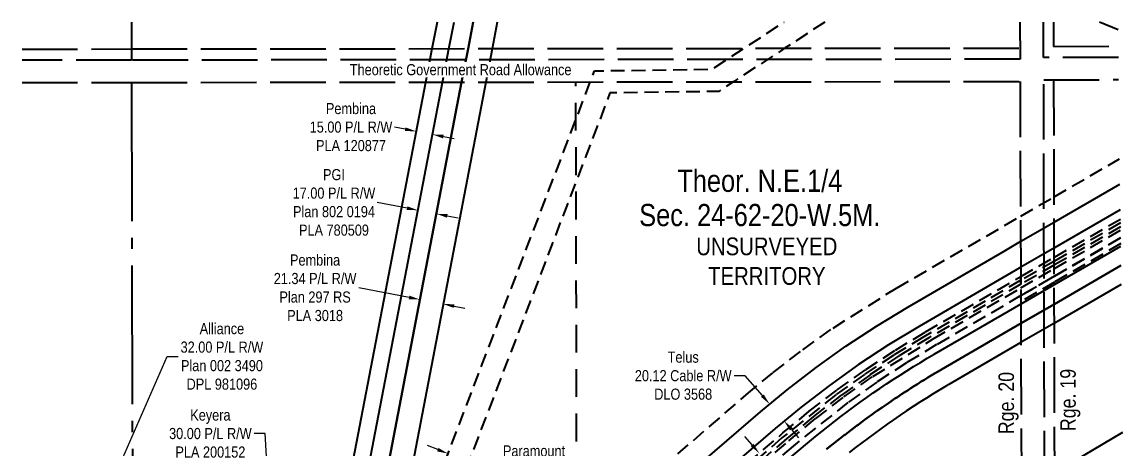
# Model space of a CAD drawing. Extents: x 504647 to 509765, y 6024664 to 6026410.
# Drawn here: x 508741 to 509734, y 6026025 to 6026410 of the extents above; entities that cross this region are included whole.
import ezdxf
from ezdxf.enums import TextEntityAlignment as Align

# ---------------------------------------------------------------- set-up
doc = ezdxf.new("R2010")
doc.units = 0
doc.header["$LTSCALE"] = 5
doc.header["$PDSIZE"] = 0.5
for name, pattern in [('foc-ACCESSROAD', [3.75, 2.5, -1.25]), ('foc-FLOWLINE', [3.75, 2.5, -1.25]), ('foc-LSD', [8, 5, -3]), ('foc-QUARTERLINE', [33, 25, -3, 2, -3]), ('foc-UNSURVEYED', [12.5, 10, -2.5])]:
    doc.linetypes.add(name, pattern=pattern)
doc.layers.get('Defpoints').update_dxf_attribs({"color": 9})
for name, color, linetype in [('C-SYMBOL', 7, 'Continuous'), ('D-TXT', 6, 'Continuous'), ('F-AR', 190, 'foc-ACCESSROAD'), ('F-EZE', 190, 'foc-FLOWLINE'), ('F-RW', 190, 'Continuous'), ('L-ROAD-T', 7, 'Continuous'), ('L-SECQ', 8, 'foc-QUARTERLINE'), ('L-SECTION-LSD', 7, 'foc-LSD'), ('L-UNS-T', 3, 'Continuous'), ('L-USEC', 7, 'foc-UNSURVEYED')]:
    doc.layers.add(name, color=color, linetype=linetype)
for name, color, linetype, lineweight in [('F-AR-T', 190, 'Continuous', 9), ('F-EZE-T', 190, 'Continuous', 9), ('F-RW-T', 190, 'Continuous', 9)]:
    doc.layers.add(name, color=color, linetype=linetype, lineweight=lineweight)
doc.styles.add('175L', font='ARIALN.TTF', dxfattribs={"height": 20})
doc.styles.add('80CG', font='ARIALN.TTF', dxfattribs={"height": 10})
doc.styles.add('80L', font='ARIALN.TTF', dxfattribs={"height": 10})
doc.dimstyles.new('Compass 5 000', dxfattribs={"dimscale": 5, "dimtxt": 9, "dimasz": 2, "dimexe": 0.2, "dimexo": 0.0625, "dimgap": 0.5, "dimtad": 0, "dimtih": 1, "dimtoh": 1, "dimzin": 0, "dimdsep": 46, "dimtxsty": '80CG', "dimcen": 0.1, "dimse1": 1, "dimse2": 1, "dimclrd": 256, "dimclrt": 256, "dimaunit": 1, "dimadec": 4, "dimazin": 0, "dimtfac": 0.06, "dimtofl": 0, "dimtmove": 0, "dimatfit": 1, "dimfxl": 0.2, "dimtolj": 1, "dimtzin": 0, "dimlwd": -1, "dimarcsym": 0})

# ---------------------------------------------------------------- blocks, each defined once
blk = doc.blocks.new('*D421')
at = {"layer": 'Defpoints', "color": 0, "transparency": 16777216}
for p in [(509147.64, 6026078.65), (509166.41, 6026071.46), (509144.21, 6026013.51)]:
    blk.add_point(p, dxfattribs=at)
at = {"layer": 'F-AR-T', "transparency": 16777216}
for p, q in [((509116.1, 6026024.27), (509106.77, 6026027.85)), ((509153.55, 6026009.93), (509162.89, 6026006.35)), ((509162.89, 6026006.35), (509172.89, 6026006.35))]:
    blk.add_line(p, q, dxfattribs=at)
for points in [[(509116.7, 6026025.83), (509115.51, 6026022.71), (509125.44, 6026020.69)], [(509154.14, 6026011.49), (509152.95, 6026008.37), (509144.21, 6026013.51)]]:
    blk.add_solid(points, dxfattribs=at)
at = {"layer": 'F-AR-T', "transparency": 16777216, "insert": (509202.93, 6026006.35), "char_height": 10, "attachment_point": 5, "style": '80CG'}
blk.add_mtext('\\A1;Paramount\\P20.12 A/R\\PLOC 1035', dxfattribs=at)
blk = doc.blocks.new('*D425')
at = {"layer": 'Defpoints', "color": 0, "transparency": 16777216}
for p in [(509410.02, 6026016.34), (508967.28, 6025643.31), (508971.25, 6025638.7)]:
    blk.add_point(p, dxfattribs=at)
at = {"layer": 'F-EZE-T', "transparency": 16777216}
for p, q in [((509399.53, 6026028.53), (509393, 6026036.11)), ((509416.54, 6026008.76), (509437.21, 6025984.74)), ((509437.21, 6025984.74), (509447.21, 6025984.74))]:
    blk.add_line(p, q, dxfattribs=at)
for points in [[(509400.79, 6026029.61), (509398.26, 6026027.44), (509406.05, 6026020.95)], [(509417.8, 6026009.85), (509415.28, 6026007.67), (509410.02, 6026016.34)]]:
    blk.add_solid(points, dxfattribs=at)
at = {"layer": 'F-EZE-T', "transparency": 16777216, "insert": (509500.07, 6025984.74), "char_height": 10, "attachment_point": 5, "style": '80CG'}
blk.add_mtext('\\A1;ATCO\\P6.10 Powerline R/W\\PEZE 2382', dxfattribs=at)
blk = doc.blocks.new('*D443')
at = {"layer": 'Defpoints', "color": 0, "transparency": 16777216}
for p in [(508967.26, 6025923.98), (508861.77, 6025917.91), (508863.5, 6025887.99)]:
    blk.add_point(p, dxfattribs=at)
at = {"layer": 'F-RW-T', "transparency": 16777216}
for p, q in [((508960.66, 6026038.71), (508950.66, 6026038.71)), ((508966.68, 6025933.97), (508960.66, 6026038.71)), ((508969.55, 6025884.08), (508970.13, 6025874.1))]:
    blk.add_line(p, q, dxfattribs=at)
for points in [[(508968.35, 6025934.06), (508965.02, 6025933.87), (508967.26, 6025923.98)], [(508971.22, 6025884.18), (508967.89, 6025883.99), (508968.98, 6025894.06)]]:
    blk.add_solid(points, dxfattribs=at)
at = {"layer": 'F-RW-T', "transparency": 16777216, "insert": (508911.18, 6026038.71), "char_height": 10, "attachment_point": 5, "style": '80CG'}
blk.add_mtext('\\A1;Keyera\\P30.00 P/L R/W\\PPLA 200152', dxfattribs=at)
blk = doc.blocks.new('*D444')
at = {"layer": 'Defpoints', "color": 0, "transparency": 16777216}
for p in [(509388.43, 6026042.23), (509428.41, 6026050.09), (509401.56, 6026026.98)]:
    blk.add_point(p, dxfattribs=at)
at = {"layer": 'F-RW-T', "transparency": 16777216}
for p, q in [((509393.34, 6026090.85), (509383.34, 6026090.85)), ((509408.77, 6026072.92), (509393.34, 6026090.85)), ((509434.94, 6026042.52), (509441.46, 6026034.94))]:
    blk.add_line(p, q, dxfattribs=at)
for points in [[(509410.03, 6026074.01), (509407.5, 6026071.83), (509415.29, 6026065.34)], [(509436.2, 6026043.6), (509433.67, 6026041.43), (509428.41, 6026050.09)]]:
    blk.add_solid(points, dxfattribs=at)
at = {"layer": 'F-RW-T', "transparency": 16777216, "insert": (509337.43, 6026090.85), "char_height": 10, "attachment_point": 5, "style": '80CG'}
blk.add_mtext('\\A1;Telus\\P20.12 Cable R/W\\PDLO 3568', dxfattribs=at)
blk = doc.blocks.new('*D445')
at = {"layer": 'Defpoints', "color": 0, "transparency": 16777216}
for p in [(508779.16, 6025892.88), (508765.56, 6025864.01), (508766.41, 6025863.64)]:
    blk.add_point(p, dxfattribs=at)
at = {"layer": 'F-RW-T', "transparency": 16777216}
for p, q in [((508782.32, 6025902.42), (508872.11, 6026108.22)), ((508872.11, 6026108.22), (508882.11, 6026108.22)), ((508761.56, 6025854.85), (508757.56, 6025845.68))]:
    blk.add_line(p, q, dxfattribs=at)
for points in [[(508780.79, 6025903.09), (508783.84, 6025901.75), (508778.32, 6025893.25)], [(508760.03, 6025855.51), (508763.09, 6025854.18), (508765.56, 6025864.01)]]:
    blk.add_solid(points, dxfattribs=at)
at = {"layer": 'F-RW-T', "transparency": 16777216, "insert": (508921.58, 6026108.22), "char_height": 10, "attachment_point": 5, "style": '80CG'}
blk.add_mtext('\\A1;Alliance\\P32.00 P/L R/W\\PPlan 002 3490\\PDPL 981096', dxfattribs=at)
blk = doc.blocks.new('*D446')
at = {"layer": 'Defpoints', "color": 0, "transparency": 16777216}
for p in [(509111.36, 6026308.24), (509091.89, 6026286.12), (509106.58, 6026283.3)]:
    blk.add_point(p, dxfattribs=at)
at = {"layer": 'F-RW-T', "transparency": 16777216}
for p, q in [((509086.85, 6026312.94), (509077.03, 6026314.83)), ((509121.18, 6026306.36), (509131, 6026304.47))]:
    blk.add_line(p, q, dxfattribs=at)
for points in [[(509087.16, 6026314.58), (509086.53, 6026311.31), (509096.67, 6026311.06)], [(509121.5, 6026308), (509120.87, 6026304.72), (509111.36, 6026308.24)]]:
    blk.add_solid(points, dxfattribs=at)
at = {"layer": 'F-RW-T', "transparency": 16777216, "insert": (509037.94, 6026314.83), "char_height": 10, "attachment_point": 5, "style": '80CG'}
blk.add_mtext('\\A1;Pembina\\P15.00 P/L R/W\\PPLA 120877', dxfattribs=at)
blk = doc.blocks.new('*D447')
at = {"layer": 'Defpoints', "color": 0, "transparency": 16777216}
for p in [(509114.94, 6026236.76), (509094.06, 6026218.08), (509110.74, 6026214.88)]:
    blk.add_point(p, dxfattribs=at)
at = {"layer": 'F-RW-T', "transparency": 16777216}
for p, q in [((509088.44, 6026241.84), (509061.67, 6026246.97)), ((509124.76, 6026234.87), (509134.58, 6026232.99))]:
    blk.add_line(p, q, dxfattribs=at)
for points in [[(509088.75, 6026243.47), (509088.13, 6026240.2), (509098.26, 6026239.95)], [(509125.07, 6026236.51), (509124.44, 6026233.24), (509114.94, 6026236.76)]]:
    blk.add_solid(points, dxfattribs=at)
at = {"layer": 'F-RW-T', "transparency": 16777216, "insert": (509022.59, 6026246.97), "char_height": 10, "attachment_point": 5, "style": '80CG'}
blk.add_mtext('\\A1;PGI\\P17.00 P/L R/W\\PPlan 802 0194\\PPLA 780509', dxfattribs=at)
blk = doc.blocks.new('*D448')
at = {"layer": 'Defpoints', "color": 0, "transparency": 16777216}
for p in [(509121.06, 6026155.47), (509093.8, 6026126.52), (509114.73, 6026122.5)]:
    blk.add_point(p, dxfattribs=at)
at = {"layer": 'F-RW-T', "transparency": 16777216}
for p, q in [((509090.3, 6026161.37), (509045.11, 6026170.04)), ((509130.88, 6026153.58), (509140.7, 6026151.7))]:
    blk.add_line(p, q, dxfattribs=at)
for points in [[(509090.62, 6026163.01), (509089.99, 6026159.73), (509100.12, 6026159.49)], [(509131.19, 6026155.22), (509130.57, 6026151.95), (509121.06, 6026155.47)]]:
    blk.add_solid(points, dxfattribs=at)
at = {"layer": 'F-RW-T', "transparency": 16777216, "insert": (509005.57, 6026170.04), "char_height": 10, "attachment_point": 5, "style": '80CG'}
blk.add_mtext('\\A1;Pembina\\P21.34 P/L R/W\\PPlan 297 RS\\PPLA 3018', dxfattribs=at)

msp = doc.modelspace()

# ---------------------------------------------------------------- linework, layer by layer
at = {"layer": 'F-AR', "flags": 128}
for points in [[(509465.144, 6026409.523), (509429.414, 6026386.177), (509383.084, 6026355.907), (509369.425, 6026346.989), (509271.404, 6026345.616), (509120.988, 6025952.876), (509079.267, 6025937.644), (509061.76, 6025931.254), (509052.272, 6025909.996), (509021.969, 6025842.249), (509016.829, 6025830.752), (509009.905, 6025815.265), (509001.232, 6025795.866), (508988.282, 6025766.9), (508982.935, 6025754.941), (508959.45, 6025724.458), (508936.908, 6025695.201), (508902.083, 6025650.002), (508841.927, 6025571.897), (508825.533, 6025550.648), (508781.09, 6025492.964), (508758.422, 6025463.543), (508749.834, 6025452.398), (508742.378, 6025442.719), (508741.367, 6025441.407)], [(508741.367, 6025474.139), (508766.836, 6025507.229), (508785.089, 6025530.922), (508800.224, 6025550.577), (508804.062, 6025555.564), (508827.047, 6025585.414), (508841.863, 6025604.658), (508917.859, 6025703.358), (508940.389, 6025732.619), (508965.564, 6025765.317), (508969.862, 6025774.929), (508982.819, 6025803.91), (508995.44, 6025832.14), (509002.288, 6025847.46), (509038.514, 6025928.495), (509046.886, 6025947.216), (509060.355, 6025952.123), (509083.68, 6025960.648), (509105.494, 6025968.611), (509253.692, 6026355.551), (509257.508, 6026365.521), (509363.345, 6026366.999), (509392.536, 6026386.076), (509428.404, 6026409.523)]]:
    msp.add_lwpolyline(points, dxfattribs=at)
at = {"layer": 'F-AR'}
for points in [[(508742.149, 6025512.019), (508764.554, 6025531.259), (508776.21, 6025541.267), (508785.089, 6025530.922), (508789.032, 6025526.332), (508812.107, 6025546.193), (508808.325, 6025550.6), (508804.062, 6025555.564), (508799.093, 6025561.353), (508827.047, 6025585.414), (508841.875, 6025598.178), (508902.074, 6025649.988), (508948.724, 6025690.14), (509394.276, 6026073.612), (509418.514, 6026093.752), (509445.197, 6026114.301), (509472.624, 6026133.846), (509529.557, 6026169.817), (509641.786, 6026234.705), (509671.893, 6026252.111), (509730.857, 6026286.202)], [(509731.564, 6026228.499), (509672.015, 6026194.167), (509641.909, 6026176.809), (509554.226, 6026125.819), (509527.172, 6026109.385), (509500.743, 6026091.965), (509474.976, 6026073.581), (509426.479, 6026034.757), (509000.367, 6025668.027), (508864.103, 6025550.752), (508842.004, 6025531.733), (508798.748, 6025494.498), (508791.819, 6025488.535), (508749.83, 6025452.392), (508742.277, 6025445.891)]]:
    msp.add_lwpolyline(points, dxfattribs=at)
at = {"layer": 'F-EZE'}
for points in [[(509731.607, 6026225.006), (509672.023, 6026190.653), (509641.916, 6026173.296), (509641.909, 6026176.809), (509641.901, 6026180.323), (509672.008, 6026197.679), (509731.522, 6026231.992)], [(508742.292, 6025438.055), (508743.906, 6025439.439), (508795.698, 6025484.019), (508802.627, 6025489.984), (508842.02, 6025523.892), (508873.255, 6025550.777), (509006.451, 6025665.417), (509036.642, 6025691.402), (509432.701, 6026032.297), (509456.935, 6026052.297), (509482.369, 6026071.732), (509508.513, 6026090.2), (509562.784, 6026124.136), (509641.923, 6026170.053), (509672.029, 6026187.522), (509731.643, 6026222.109)], [(509731.728, 6026215.116), (509672.044, 6026180.486), (509641.938, 6026163.017), (509565.828, 6026118.856), (509538.569, 6026102.514), (509511.941, 6026085.161), (509485.981, 6026066.823), (509436.402, 6026027.446), (509042.881, 6025688.731), (509012.69, 6025662.746), (508882.626, 6025550.801), (508842.035, 6025515.865), (508806.598, 6025485.362), (508799.672, 6025479.4), (508793.307, 6025473.92), (508778.943, 6025461.556), (508746.581, 6025433.703), (508742.308, 6025430.024)], [(509731.793, 6026209.872), (509672.055, 6026175.21), (509641.949, 6026157.742), (509641.938, 6026163.017), (509672.044, 6026180.485), (509731.728, 6026215.115)], [(508997.449, 6025669.274), (509427.357, 6026039.293), (509451.007, 6026058.824), (509476.22, 6026078.131), (509502.127, 6026096.497), (509528.692, 6026113.898), (509555.878, 6026130.31), (509641.901, 6026180.323), (509641.909, 6026176.809), (509641.916, 6026173.296), (509558.935, 6026125.052), (509531.937, 6026108.755), (509505.558, 6026091.476), (509479.832, 6026073.238), (509454.794, 6026054.066), (509430.958, 6026034.383), (509033.864, 6025692.594)]]:
    msp.add_lwpolyline(points, dxfattribs=at)
at = {"layer": 'F-RW', "flags": 128}
for points in [[(509115.566, 6026409.523), (509110.918, 6026385.307), (509105.131, 6026355.149), (509028.303, 6025954.801), (508963.69, 6025869.182), (508995.44, 6025832.14), (509009.905, 6025815.265), (509045.648, 6025773.566), (509058.653, 6025758.395), (509071.744, 6025743.123), (509076.625, 6025737.426), (509078.484, 6025735.259), (509080.583, 6025732.809), (509082.347, 6025730.752), (509086.315, 6025726.124), (509087.672, 6025724.494)], [(509076.865, 6025138.382), (509135.753, 6025653.774), (509139.556, 6025687.067), (509121.469, 6025709.291), (509111.841, 6025720.753), (509101.431, 6025731.918), (509097.85, 6025736.143), (509093.887, 6025740.767), (509092.124, 6025742.815), (509090.029, 6025745.261), (509088.175, 6025747.439), (509083.318, 6025753.091), (509070.254, 6025768.379), (509057.245, 6025783.583), (509019.233, 6025827.989), (509016.829, 6025830.752), (509002.288, 6025847.46), (508982.867, 6025869.777), (509042.366, 6025948.577), (509120.368, 6026355.19), (509126.17, 6026385.347), (509130.808, 6026409.523)], [(509072.634, 6025101.353), (509135.753, 6025653.774), (509139.556, 6025687.067), (509121.469, 6025709.291), (509111.841, 6025720.753), (509101.431, 6025731.918), (509097.85, 6025736.143), (509093.887, 6025740.767), (509092.124, 6025742.815), (509090.029, 6025745.261), (509088.175, 6025747.439), (509083.318, 6025753.091), (509070.254, 6025768.379), (509057.245, 6025783.583), (509019.233, 6025827.989), (509021.969, 6025842.249), (509038.514, 6025928.495), (509042.366, 6025948.577), (509120.368, 6026355.19), (509126.17, 6026385.347), (509130.808, 6026409.523)], [(509148.106, 6026409.523), (509143.478, 6026385.395), (509137.658, 6026355.237), (509060.355, 6025952.123), (509052.272, 6025909.996), (509037.5, 6025832.924), (509070.146, 6025794.696), (509083.147, 6025779.477), (509096.232, 6025764.2), (509101.041, 6025758.507), (509102.897, 6025756.324), (509104.99, 6025753.883), (509106.751, 6025751.83), (509110.71, 6025747.196), (509114.303, 6025742.939), (509124.209, 6025731.34), (509133.889, 6025719.891), (509157.271, 6025692.515), (509152.625, 6025651.846), (509089.065, 6025095.565)], [(509729.432, 6026402.399), (509712.762, 6026409.523)], [(509080.929, 6025714.875), (509399.542, 6025988.467), (509451.147, 6026031.599), (509456.739, 6026036.193), (509462.371, 6026040.737), (509473.751, 6026049.681), (509479.499, 6026054.08), (509485.284, 6026058.428), (509491.106, 6026062.727), (509496.964, 6026066.976), (509502.859, 6026071.174), (509508.79, 6026075.321), (509514.757, 6026079.417), (509520.758, 6026083.462), (509526.794, 6026087.454), (509532.864, 6026091.396), (509538.967, 6026095.284), (509545.104, 6026099.12), (509551.274, 6026102.903), (509557.476, 6026106.633), (509563.71, 6026110.31), (509641.953, 6026155.714), (509672.06, 6026173.003), (509731.821, 6026207.577)], [(509732.035, 6026190.114), (509672.097, 6026155.437), (509641.99, 6026138.16), (509570.16, 6026096.447), (509567.152, 6026094.667), (509564.089, 6026092.849), (509560.96, 6026090.965), (509558.048, 6026089.203), (509554.799, 6026087.208), (509552.038, 6026085.505), (509548.672, 6026083.398), (509546.061, 6026081.756), (509542.578, 6026079.535), (509540.115, 6026077.956), (509536.519, 6026075.618), (509534.203, 6026074.106), (509530.493, 6026071.649), (509528.322, 6026070.204), (509524.503, 6026067.627), (509522.477, 6026066.254), (509518.548, 6026063.553), (509516.664, 6026062.254), (509512.628, 6026059.428), (509510.887, 6026058.203), (509506.744, 6026055.25), (509505.143, 6026054.104), (509500.898, 6026051.022), (509499.436, 6026049.956), (509495.089, 6026046.744), (509493.763, 6026045.759), (509489.317, 6026042.414), (509488.127, 6026041.514), (509483.583, 6026038.035), (509482.527, 6026037.222), (509477.888, 6026033.605), (509476.964, 6026032.881), (509472.231, 6026029.126), (509471.438, 6026028.494), (509466.613, 6026024.597)], [(509466.613, 6026024.597), (509471.438, 6026028.494), (509472.231, 6026029.126), (509476.964, 6026032.881), (509477.888, 6026033.605), (509482.527, 6026037.222), (509483.583, 6026038.035), (509488.127, 6026041.514), (509489.317, 6026042.414), (509493.763, 6026045.759), (509495.089, 6026046.744), (509499.436, 6026049.956), (509500.898, 6026051.022), (509505.143, 6026054.104), (509506.744, 6026055.25), (509510.887, 6026058.203), (509512.628, 6026059.428), (509516.664, 6026062.254), (509518.548, 6026063.553), (509522.477, 6026066.254), (509524.503, 6026067.627), (509528.322, 6026070.204), (509530.493, 6026071.649), (509534.203, 6026074.106), (509536.519, 6026075.618), (509540.115, 6026077.956), (509542.578, 6026079.535), (509546.061, 6026081.756), (509548.672, 6026083.398), (509552.038, 6026085.505), (509554.799, 6026087.208), (509558.048, 6026089.203), (509560.96, 6026090.965), (509564.089, 6026092.849), (509567.152, 6026094.667), (509570.16, 6026096.447), (509641.99, 6026138.16), (509672.097, 6026155.437), (509732.035, 6026190.114)], [(509732.246, 6026172.926), (509672.134, 6026138.149), (509642.027, 6026120.979), (509641.713, 6026120.799), (509576.986, 6026083.081), (509574.794, 6026081.789), (509568.713, 6026078.151), (509562.664, 6026074.464), (509556.648, 6026070.721), (509550.664, 6026066.927), (509544.713, 6026063.082), (509538.797, 6026059.184), (509532.914, 6026055.235), (509527.066, 6026051.234), (509521.254, 6026047.183), (509515.477, 6026043.082), (509509.735, 6026038.929), (509504.031, 6026034.727), (509498.363, 6026030.474), (509492.733, 6026026.174), (509487.14, 6026021.824)]]:
    msp.add_lwpolyline(points, dxfattribs=at)
at = {"layer": 'F-RW'}
for points in [[(509044.024, 6024701.352), (509085.315, 6025062.736), (509157.271, 6025692.515), (509133.889, 6025719.891), (509124.209, 6025731.34), (509114.303, 6025742.939), (509110.71, 6025747.196), (509106.751, 6025751.83), (509104.99, 6025753.883), (509102.89, 6025756.347), (509101.041, 6025758.507), (509096.231, 6025764.201), (509083.147, 6025779.477), (509070.132, 6025794.719), (509037.5, 6025832.924), (509052.274, 6025909.992), (509060.355, 6025952.121), (509137.658, 6026355.237), (509143.478, 6026385.395), (509148.106, 6026409.523)], [(509169.803, 6026409.523), (509165.185, 6026385.453), (509159.398, 6026355.295), (509083.68, 6025960.647), (509079.267, 6025937.643), (509060.312, 6025838.856), (509086.239, 6025808.498), (509099.214, 6025793.306), (509112.276, 6025778.009), (509117.148, 6025772.305), (509118.999, 6025770.138), (509121.096, 6025767.682), (509122.859, 6025765.621), (509126.817, 6025760.986), (509130.449, 6025756.734), (509140.336, 6025745.158), (509145.674, 6025738.91), (509150.067, 6025733.766), (509179.502, 6025699.3), (509173.804, 6025649.426), (509065.48, 6024701.352)], [(508742.199, 6025486.028), (508766.835, 6025507.231), (508789.03, 6025526.335), (508812.104, 6025546.197), (508817.246, 6025550.625), (508841.927, 6025571.897), (508969.176, 6025681.383), (509407.131, 6026058.32), (509431.059, 6026078.204), (509457.216, 6026098.346), (509484.104, 6026117.502), (509511.684, 6026135.644), (509539.921, 6026152.748), (509626.69, 6026203.207), (509641.834, 6026211.947), (509671.941, 6026229.322), (509731.135, 6026263.483)], [(509731.418, 6026240.422), (509671.99, 6026206.126), (509641.884, 6026188.751), (509636.744, 6026185.785), (509550.019, 6026135.353), (509522.421, 6026118.635), (509495.463, 6026100.902), (509469.183, 6026082.179), (509443.617, 6026062.492), (509420.365, 6026043.168), (508989.767, 6025672.566), (508848.178, 6025550.71), (508841.978, 6025545.375), (508781.09, 6025492.964), (508742.251, 6025459.532)], [(509660.175, 6024701.352), (509660.074, 6024749.174), (509659.668, 6024941.703), (509659.653, 6024949.2), (509659.646, 6024952.199), (509659.621, 6024964.199), (509659.61, 6024969.193), (509659.599, 6024974.187), (509659.578, 6024984.229), (509658.605, 6025472.991), (509658.586, 6025479.424), (509658.487, 6025514.239), (509658.377, 6025552.925), (509657.448, 6025994.918), (509672.417, 6026003.756), (509733.875, 6026040.037)]]:
    msp.add_lwpolyline(points, dxfattribs=at)
at = {"layer": 'L-SECQ'}
for p, q in [((508840.088, 6026409.523), (508840.154, 6026375.193)), ((508840.193, 6026355.098), (508841.742, 6025551.287))]:
    msp.add_line(p, q, dxfattribs=at)
at = {"layer": 'L-SECTION-LSD', "flags": 128}
msp.add_lwpolyline([(509242.287, 6025551.703), (509240.667, 6026355.514)], dxfattribs=at)
at = {"layer": 'L-USEC'}
for p, q in [((509641.029, 6026409.523), (509641.099, 6026376.025)), ((509662.337, 6026377.501), (509662.27, 6026409.523)), ((509671.177, 6026409.523), (509671.223, 6026387.582)), ((508741.367, 6026385.143), (508840.135, 6026385.245)), ((508840.135, 6026385.245), (509641.11, 6026386.078)), ((509671.223, 6026387.582), (509729.612, 6026387.767)), ((508840.154, 6026375.193), (508741.367, 6026375.09)), ((509641.099, 6026376.025), (508840.154, 6026375.193)), ((509729.735, 6026377.715), (509662.337, 6026377.501)), ((508741.367, 6026354.995), (508840.193, 6026355.098)), ((508840.193, 6026355.098), (509641.142, 6026355.93)), ((509641.142, 6026355.93), (509643.668, 6025552.93)), ((509662.379, 6026357.406), (509729.981, 6026357.62)), ((509664.071, 6025553.596), (509662.379, 6026357.406)), ((509671.286, 6026357.434), (509672.978, 6025553.624))]:
    msp.add_line(p, q, dxfattribs=at)

# ---------------------------------------------------------------- texts
at = {"layer": 'C-SYMBOL', "color": 3, "style": '175L'}
msp.add_text('Theor. N.E.1/4', height=19.97861, dxfattribs=at).set_placement((509406.479, 6026250.505), align=Align.BOTTOM_CENTER)
at = {"layer": 'D-TXT', "color": 3, "char_height": 13.985, "attachment_point": 1, "rotation": 90, "style": '80L'}
for s, width, heights, insert in [('Rge. 20', 73.75526, [0], (509621.623, 6026038.188)), ('Rge. 19', 63.86109, [18.173], (509677.287, 6026040.976))]:
    msp.add_mtext_dynamic_manual_height_columns(s, width=width, gutter_width=47.5, heights=heights, dxfattribs=dict(at, insert=insert))
at = {"layer": 'L-UNS-T', "color": 3, "insert": (509412.807, 6026193.951), "char_height": 15.99144, "attachment_point": 5, "style": '80L'}
msp.add_mtext_dynamic_manual_height_columns('UNSURVEYED TERRITORY', width=126.41375, gutter_width=47.5, heights=[0], dxfattribs=at)

# ---------------------------------------------------------------- dimensions: what is measured, and where the dimension line sits
at = {"layer": 'F-AR-T'}
dim = msp.add_linear_dim(base=(509144.209, 6026013.506), p1=(509147.639, 6026078.65), p2=(509166.406, 6026071.462), angle=339.043692, text='Paramount\\P20.12 A/R\\PLOC 1035', dimstyle='Compass 5 000', override={"dimtfill": 0}, dxfattribs=at)
dim.commit()
dim.dimension.update_dxf_attribs({"geometry": '*D421', "text_midpoint": (509202.931, 6026006.353), "dimtype": 161})
at = {"layer": 'F-EZE-T'}
dim = msp.add_linear_dim(base=(509410.018, 6026016.338), p1=(508967.279, 6025643.308), p2=(508971.246, 6025638.699), angle=310.717637, text='ATCO\\P6.10 Powerline R/W\\PEZE 2382', dimstyle='Compass 5 000', dxfattribs=at)
dim.commit()
dim.dimension.update_dxf_attribs({"geometry": '*D425', "text_midpoint": (509500.072, 6025984.739), "dimtype": 161})
at = {"layer": 'F-RW-T'}
for base, p1, p2, angle, text, picture, middle in [((509114.938, 6026236.756), (509094.065, 6026218.076), (509110.742, 6026214.878), 349.144475, 'PGI\\P17.00 P/L R/W\\PPlan 802 0194\\PPLA 780509', '*D447', (509022.587, 6026246.97)), ((509121.059, 6026155.468), (509093.797, 6026126.516), (509114.734, 6026122.5), 349.139034, 'Pembina\\P21.34 P/L R/W\\PPlan 297 RS\\PPLA 3018', '*D448', (509005.572, 6026170.04)), ((508765.558, 6025864.012), (508779.164, 6025892.883), (508766.406, 6025863.642), 246.427179, 'Alliance\\P32.00 P/L R/W\\PPlan 002 3490\\PDPL 981096', '*D445', (508921.582, 6026108.218)), ((509428.414, 6026050.095), (509388.435, 6026042.228), (509401.558, 6026026.981), 310.717501, 'Telus\\P20.12 Cable R/W\\PDLO 3568', '*D444', (509337.435, 6026090.849)), ((508967.259, 6025923.983), (508863.496, 6025887.994), (508861.774, 6025917.913), 93.293714, 'Keyera\\P30.00 P/L R/W\\PPLA 200152', '*D443', (508911.185, 6026038.708))]:
    dim = msp.add_linear_dim(base=base, p1=p1, p2=p2, angle=angle, text=text, dimstyle='Compass 5 000', dxfattribs=at)
    dim.commit()
    dim.dimension.update_dxf_attribs({"geometry": picture, "text_midpoint": middle, "dimtype": 161})

# ---------------------------------------------------------------- next in the draw order: texts
at = {"layer": 'C-SYMBOL', "color": 3, "insert": (509406.479, 6026245.628), "char_height": 19.97861, "width": 217.51607, "attachment_point": 2, "style": '175L', "bg_fill": 3, "box_fill_scale": 1.2, "bg_fill_color": 256, "bg_fill_transparency": 0}
msp.add_mtext('Sec. 24-62-20-W.5M.', dxfattribs=at)
at = {"layer": 'L-ROAD-T', "insert": (509136.777, 6026371.604), "char_height": 9.99465, "width": 199.83847, "attachment_point": 2, "style": '80L', "bg_fill": 3, "box_fill_scale": 1.2, "bg_fill_color": 256, "bg_fill_transparency": 0}
msp.add_mtext('Theoretic Government Road Allowance', dxfattribs=at)

# ---------------------------------------------------------------- next in the draw order: dimensions: what is measured, and where the dimension line sits
at = {"layer": 'F-RW-T'}
dim = msp.add_linear_dim(base=(509111.362, 6026308.242), p1=(509091.885, 6026286.123), p2=(509106.578, 6026283.305), angle=349.140627, text='Pembina\\P15.00 P/L R/W\\PPLA 120877', dimstyle='Compass 5 000', dxfattribs=at)
dim.commit()
dim.dimension.update_dxf_attribs({"geometry": '*D446', "text_midpoint": (509037.941, 6026314.829), "dimtype": 161})

doc.saveas('drawing.dxf')
